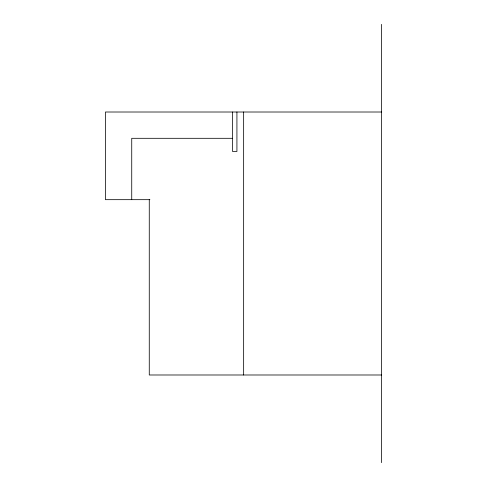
<?xml version="1.0" encoding="UTF-8"?>
<svg xmlns="http://www.w3.org/2000/svg" width="487" height="487" viewBox="0 0 487 487"><rect width="100%" height="100%" fill="white"/><g stroke="black" fill="none" stroke-linecap="round" stroke-linejoin="round"><path stroke-width="0.73" d="M381.564 112.01L105.435 112.01L105.435 199.67L149.899 199.67M232.543 138.308L131.733 138.308L131.733 199.67M381.564 374.99L149.266 374.99L149.266 199.67M381.564 24.35L381.564 462.65M243.646 112.01L243.646 374.99M236.925 112.01L236.925 151.457L232.543 151.457L232.543 112.01"/></g></svg>
